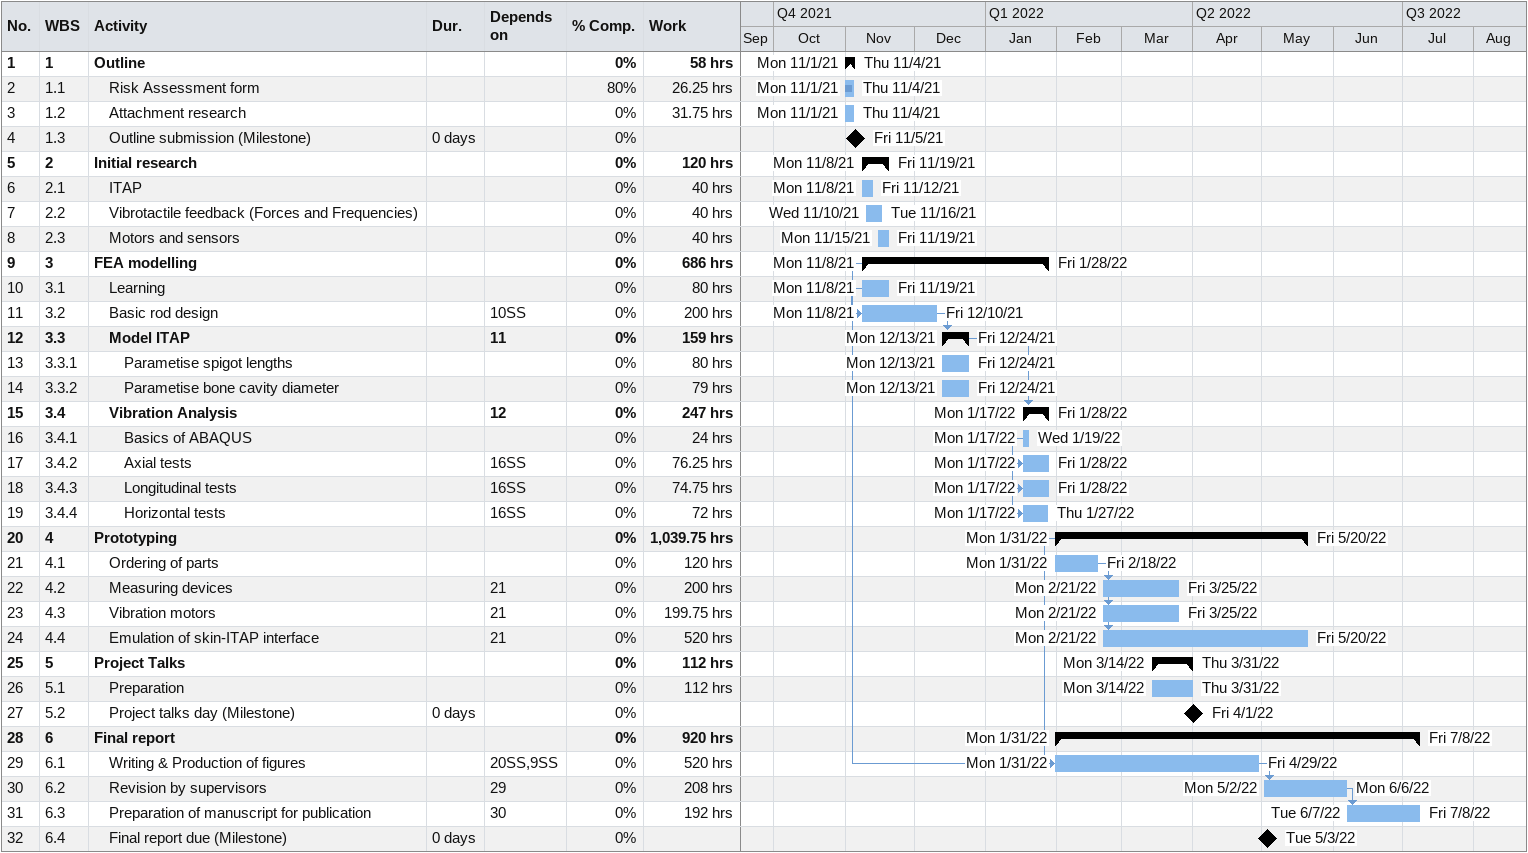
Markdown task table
| ID | WBS | Task | Duration | Start | Finish | Predecessors | % complete | Work (h) |
|---|---|---|---|---|---|---|---|---|
| 1 | 1 | **Outline** |  | 2021-11-01 | 2021-11-04 |  | 0 | 58 |
| 2 | 1.1 | Risk Assessment form |  | 2021-11-01 | 2021-11-04 |  | 80 | 26.25 |
| 3 | 1.2 | Attachment research |  | 2021-11-01 | 2021-11-04 |  | 0 | 31.75 |
| 4 | 1.3 | Outline submission (Milestone) | 0d | 2021-11-05 | 2021-11-05 |  | 0 |  |
| 5 | 2 | **Initial research** |  | 2021-11-08 | 2021-11-19 |  | 0 | 120 |
| 6 | 2.1 | ITAP |  | 2021-11-08 | 2021-11-12 |  | 0 | 40 |
| 7 | 2.2 | Vibrotactile feedback (Forces and Frequencies) |  | 2021-11-10 | 2021-11-16 |  | 0 | 40 |
| 8 | 2.3 | Motors and sensors |  | 2021-11-15 | 2021-11-19 |  | 0 | 40 |
| 9 | 3 | **FEA modelling** |  | 2021-11-08 | 2022-01-28 |  | 0 | 686 |
| 10 | 3.1 | Learning |  | 2021-11-08 | 2021-11-19 |  | 0 | 80 |
| 11 | 3.2 | Basic rod design |  | 2021-11-08 | 2021-12-10 | 10SS | 0 | 200 |
| 12 | 3.3 | **Model ITAP** |  | 2021-12-13 | 2021-12-24 | 11 | 0 | 159 |
| 13 | 3.3.1 | Parametise spigot lengths |  | 2021-12-13 | 2021-12-24 |  | 0 | 80 |
| 14 | 3.3.2 | Parametise bone cavity diameter |  | 2021-12-13 | 2021-12-24 |  | 0 | 79 |
| 15 | 3.4 | **Vibration Analysis** |  | 2022-01-17 | 2022-01-28 | 12 | 0 | 247 |
| 16 | 3.4.1 | Basics of ABAQUS |  | 2022-01-17 | 2022-01-19 |  | 0 | 24 |
| 17 | 3.4.2 | Axial tests |  | 2022-01-17 | 2022-01-28 | 16SS | 0 | 76.25 |
| 18 | 3.4.3 | Longitudinal tests |  | 2022-01-17 | 2022-01-28 | 16SS | 0 | 74.75 |
| 19 | 3.4.4 | Horizontal tests |  | 2022-01-17 | 2022-01-27 | 16SS | 0 | 72 |
| 20 | 4 | **Prototyping** |  | 2022-01-31 | 2022-05-20 |  | 0 | 1039.75 |
| 21 | 4.1 | Ordering of parts |  | 2022-01-31 | 2022-02-18 |  | 0 | 120 |
| 22 | 4.2 | Measuring devices |  | 2022-02-21 | 2022-03-25 | 21 | 0 | 200 |
| 23 | 4.3 | Vibration motors |  | 2022-02-21 | 2022-03-25 | 21 | 0 | 199.75 |
| 24 | 4.4 | Emulation of skin-ITAP interface |  | 2022-02-21 | 2022-05-20 | 21 | 0 | 520 |
| 25 | 5 | **Project Talks** |  | 2022-03-14 | 2022-03-31 |  | 0 | 112 |
| 26 | 5.1 | Preparation |  | 2022-03-14 | 2022-03-31 |  | 0 | 112 |
| 27 | 5.2 | Project talks day (Milestone) | 0d | 2022-04-01 | 2022-04-01 |  | 0 |  |
| 28 | 6 | **Final report** |  | 2022-01-31 | 2022-07-08 |  | 0 | 920 |
| 29 | 6.1 | Writing & Production of figures |  | 2022-01-31 | 2022-04-29 | 20SS, 9SS | 0 | 520 |
| 30 | 6.2 | Revision by supervisors |  | 2022-05-02 | 2022-06-06 | 29 | 0 | 208 |
| 31 | 6.3 | Preparation of manuscript for publication |  | 2022-06-07 | 2022-07-08 | 30 | 0 | 192 |
| 32 | 6.4 | Final report due (Milestone) | 0d | 2022-05-03 | 2022-05-03 |  | 0 |  |
